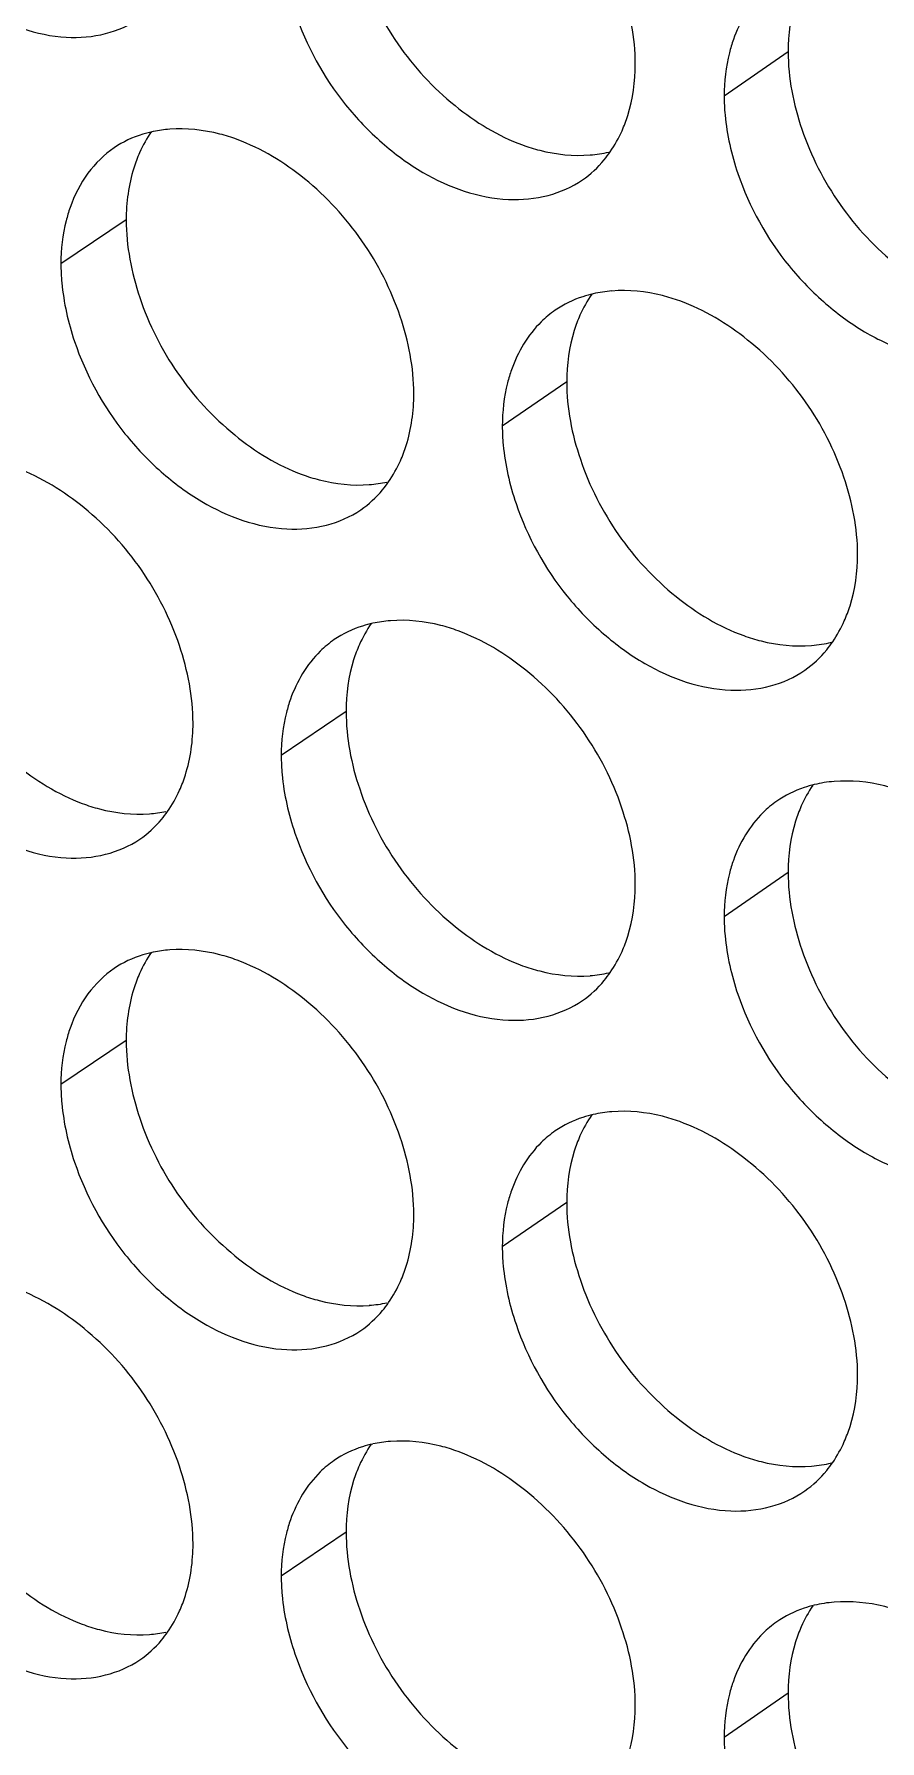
# Model space of a CAD drawing. Header units: millimetres. Extents: x 1177 to 4147, y 93 to 2194.
# Drawn here: x 2644.24 to 2652.35, y 717.55 to 733.92 of the extents above; entities that cross this region are included whole.
import ezdxf

# ---------------------------------------------------------------- set-up
doc = ezdxf.new("R2010")
doc.units = ezdxf.units.MM
doc.header["$LTSCALE"] = 0.1
doc.layers.get('0').update_dxf_attribs({"lineweight": 13})
doc.layers.add('标注', color=251, linetype='Continuous', lineweight=9)

# ---------------------------------------------------------------- blocks, each defined once
blk = doc.blocks.new('02')
for points, knots in [([(4627.348, 522.744), (4597.363, 531.299), (4553.55, 545.69), (4497.641, 568.487), (4458.71, 586.649), (4422.281, 606.068), (4388.51, 626.659), (4357.551, 648.334), (4338.416, 663.815), (4329.392, 671.722)], [0, 0, 0, 0, 0.278685, 0.411475, 0.539478, 0.662459, 0.780251, 0.892768, 1, 1, 1, 1]), ([(4626.906, 521.428), (4597.052, 529.945), (4553.424, 544.261), (4497.732, 566.923), (4458.929, 584.973), (4422.597, 604.269), (4388.892, 624.729), (4357.964, 646.263), (4338.829, 661.641), (4329.798, 669.496)], [0, 0, 0, 0, 0.278468, 0.411196, 0.539177, 0.662176, 0.780023, 0.892638, 1, 1, 1, 1]), ([(4628.518, 518.372), (4598.337, 526.935), (4554.235, 541.353), (4497.955, 564.22), (4458.766, 582.448), (4422.099, 601.945), (4388.114, 622.628), (4356.965, 644.402), (4337.717, 659.96), (4328.641, 667.907)], [0, 0, 0, 0, 0.278732, 0.411552, 0.539576, 0.662563, 0.780343, 0.892822, 1, 1, 1, 1]), ([(4328.202, 667.332), (4337.3, 659.316), (4356.601, 643.626), (4387.852, 621.677), (4421.956, 600.844), (4458.755, 581.215), (4498.091, 562.874), (4554.59, 539.876), (4598.873, 525.389), (4629.18, 516.79)], [0, 0, 0, 0, 0.107262, 0.219794, 0.337581, 0.460553, 0.588547, 0.721328, 1, 1, 1, 1])]:
    blk.add_open_spline(points, degree=3, knots=knots)
at = {"layer": '标注'}
for p, q in [((4556.945, 639.488), (4556.068, 638.88)), ((4547.872, 637.183), (4546.977, 636.581)), ((4553.91, 634.962), (4553.027, 634.356)), ((4550.886, 630.444), (4549.997, 629.84)), ((4556.945, 628.238), (4556.068, 627.63)), ((4547.872, 625.933), (4546.977, 625.331)), ((4547.872, 625.933), (4546.977, 625.331)), ((4553.91, 623.712), (4553.027, 623.106)), ((4553.91, 623.712), (4553.027, 623.106)), ((4550.886, 619.194), (4549.997, 618.59)), ((4556.945, 616.988), (4556.068, 616.38))]:
    blk.add_line(p, q, dxfattribs=at)
for centre, radius, start, end in [((4548.6, 636.671), 1.76, 94.3009, 101.6849), ((4554.092, 639.831), 1.763, 274.5012, 282.9601), ((4554.669, 634.438), 1.776, 94.5239, 102.8809), ((4551.07, 635.304), 1.755, 274.3898, 282.359), ((4551.629, 629.926), 1.768, 94.4127, 102.2837), ((4548.059, 630.784), 1.746, 274.2779, 281.7562), ((4548.6, 625.421), 1.76, 94.3009, 101.6849), ((4548.6, 625.421), 1.76, 94.3009, 101.6849), ((4554.092, 628.581), 1.763, 274.5012, 282.9601), ((4554.669, 623.188), 1.776, 94.5239, 102.8809), ((4554.669, 623.188), 1.776, 94.5239, 102.8809), ((4551.07, 624.054), 1.755, 274.3898, 282.359), ((4551.07, 624.054), 1.755, 274.3898, 282.359), ((4551.629, 618.676), 1.768, 94.4127, 102.2837), ((4548.059, 619.534), 1.746, 274.2779, 281.7562)]:
    blk.add_arc(centre, radius, start, end, dxfattribs=at)
for points, knots in [([(4554.85, 639.319), (4554.85, 639.679), (4554.703, 640.425), (4554.182, 641.445), (4553.405, 642.283), (4552.756, 642.678), (4552.42, 642.8)], [0, 0, 0, 0, 0.241318, 0.500698, 0.759842, 1, 1, 1, 1]), ([(4544.154, 642.265), (4544.306, 641.81), (4544.659, 641.161), (4545.315, 640.469), (4546.016, 639.941), (4546.82, 639.644), (4547.586, 639.706), (4547.916, 639.849), (4548.058, 639.944)], [0, 0, 0, 0, 0.281084, 0.421471, 0.556119, 0.794437, 0.900161, 1, 1, 1, 1]), ([(4550.886, 641.694), (4550.886, 641.335), (4551.032, 640.588), (4551.549, 639.567), (4552.323, 638.728), (4552.969, 638.332), (4553.305, 638.21)], [0, 0, 0, 0, 0.241622, 0.501159, 0.760144, 1, 1, 1, 1]), ([(4556.789, 640.465), (4556.722, 640.418), (4556.461, 640.201), (4556.28, 639.895), (4556.195, 639.654)], [0, 0, 0, 0, 0.243134, 1, 1, 1, 1]), ([(4557.126, 640.399), (4557.096, 640.331), (4556.987, 640.039), (4556.945, 639.725), (4556.945, 639.488)], [0, 0, 0, 0, 0.238208, 1, 1, 1, 1]), ([(4550.184, 640.028), (4550.338, 639.572), (4550.695, 638.922), (4551.358, 638.232), (4552.068, 637.707), (4552.881, 637.417), (4553.652, 637.488), (4553.984, 637.634), (4554.126, 637.732)], [0, 0, 0, 0, 0.280322, 0.420487, 0.555043, 0.793636, 0.899726, 1, 1, 1, 1]), ([(4556.195, 639.654), (4556.174, 639.595), (4556.098, 639.343), (4556.068, 639.079), (4556.068, 638.88)], [0, 0, 0, 0, 0.239901, 1, 1, 1, 1]), ([(4556.945, 639.488), (4556.945, 639.129), (4557.093, 638.382), (4557.613, 637.363), (4558.393, 636.528), (4559.043, 636.136), (4559.38, 636.015)], [0, 0, 0, 0, 0.241314, 0.500547, 0.759571, 1, 1, 1, 1]), ([(4554.668, 638.405), (4554.698, 638.473), (4554.808, 638.766), (4554.85, 639.082), (4554.85, 639.319)], [0, 0, 0, 0, 0.238095, 1, 1, 1, 1]), ([(4556.068, 638.88), (4556.068, 638.793), (4556.086, 638.433), (4556.167, 638.078), (4556.256, 637.818)], [0, 0, 0, 0, 0.239836, 1, 1, 1, 1]), ([(4548.244, 638.394), (4548.195, 638.384), (4548.007, 638.336), (4547.827, 638.253), (4547.707, 638.172)], [0, 0, 0, 0, 0.255291, 1, 1, 1, 1]), ([(4549.392, 638.286), (4549.315, 638.314), (4549.017, 638.408), (4548.698, 638.443), (4548.468, 638.426)], [0, 0, 0, 0, 0.264101, 1, 1, 1, 1]), ([(4551.814, 634.799), (4551.814, 635.158), (4551.667, 635.905), (4551.148, 636.926), (4550.374, 637.765), (4549.727, 638.162), (4549.392, 638.286)], [0, 0, 0, 0, 0.241473, 0.501006, 0.760131, 1, 1, 1, 1]), ([(4547.707, 638.172), (4547.569, 638.078), (4547.318, 637.831), (4547.161, 637.519), (4547.102, 637.352)], [0, 0, 0, 0, 0.485902, 1, 1, 1, 1]), ([(4548.055, 638.103), (4548.025, 638.034), (4547.914, 637.74), (4547.872, 637.422), (4547.872, 637.183)], [0, 0, 0, 0, 0.23765, 1, 1, 1, 1]), ([(4553.305, 638.21), (4553.382, 638.182), (4553.681, 638.089), (4554, 638.055), (4554.23, 638.073)], [0, 0, 0, 0, 0.263742, 1, 1, 1, 1]), ([(4554.126, 637.732), (4554.237, 637.809), (4554.372, 637.934), (4554.481, 638.079), (4554.507, 638.117)], [0, 0, 0, 0, 0.745554, 1, 1, 1, 1]), ([(4556.256, 637.818), (4556.412, 637.361), (4556.774, 636.711), (4557.443, 636.023), (4558.006, 635.616), (4558.601, 635.347), (4559.198, 635.241), (4559.76, 635.297), (4560.093, 635.449), (4560.235, 635.549)], [0, 0, 0, 0, 0.27906, 0.418751, 0.552974, 0.678194, 0.793225, 0.899482, 1, 1, 1, 1]), ([(4547.102, 637.352), (4547.082, 637.293), (4547.007, 637.042), (4546.977, 636.779), (4546.977, 636.581)], [0, 0, 0, 0, 0.2396, 1, 1, 1, 1]), ([(4547.872, 637.183), (4547.872, 636.823), (4548.018, 636.076), (4548.532, 635.055), (4549.303, 634.214), (4549.948, 633.816), (4550.282, 633.693)], [0, 0, 0, 0, 0.241777, 0.501467, 0.760433, 1, 1, 1, 1]), ([(4546.977, 636.581), (4546.977, 636.494), (4546.995, 636.134), (4547.076, 635.778), (4547.163, 635.518)], [0, 0, 0, 0, 0.23971, 1, 1, 1, 1]), ([(4554.273, 636.169), (4554.226, 636.158), (4554.042, 636.108), (4553.868, 636.024), (4553.752, 635.944)], [0, 0, 0, 0, 0.254929, 1, 1, 1, 1]), ([(4555.459, 636.072), (4555.381, 636.101), (4555.08, 636.193), (4554.76, 636.227), (4554.529, 636.208)], [0, 0, 0, 0, 0.26382, 1, 1, 1, 1]), ([(4553.752, 635.944), (4553.684, 635.897), (4553.42, 635.679), (4553.239, 635.372), (4553.154, 635.129)], [0, 0, 0, 0, 0.242946, 1, 1, 1, 1]), ([(4557.897, 632.597), (4557.897, 632.956), (4557.749, 633.703), (4557.227, 634.722), (4556.446, 635.558), (4555.796, 635.951), (4555.459, 636.072)], [0, 0, 0, 0, 0.241164, 0.500391, 0.759555, 1, 1, 1, 1]), ([(4554.092, 635.876), (4554.062, 635.808), (4553.953, 635.516), (4553.91, 635.2), (4553.91, 634.962)], [0, 0, 0, 0, 0.238023, 1, 1, 1, 1]), ([(4547.163, 635.518), (4547.317, 635.062), (4547.672, 634.413), (4548.331, 633.722), (4549.037, 633.195), (4549.845, 632.902), (4550.614, 632.968), (4550.945, 633.113), (4551.087, 633.209)], [0, 0, 0, 0, 0.280702, 0.420977, 0.555579, 0.794035, 0.899943, 1, 1, 1, 1]), ([(4553.154, 635.129), (4553.133, 635.07), (4553.057, 634.819), (4553.027, 634.555), (4553.027, 634.356)], [0, 0, 0, 0, 0.2398, 1, 1, 1, 1]), ([(4553.91, 634.962), (4553.91, 634.603), (4554.057, 633.857), (4554.576, 632.837), (4555.352, 631.999), (4556.001, 631.606), (4556.337, 631.484)], [0, 0, 0, 0, 0.241468, 0.500853, 0.759857, 1, 1, 1, 1]), ([(4551.63, 633.881), (4551.661, 633.949), (4551.771, 634.243), (4551.814, 634.56), (4551.814, 634.799)], [0, 0, 0, 0, 0.237909, 1, 1, 1, 1]), ([(4553.027, 634.356), (4553.027, 634.27), (4553.045, 633.91), (4553.127, 633.554), (4553.215, 633.294)], [0, 0, 0, 0, 0.239793, 1, 1, 1, 1]), ([(4548.788, 630.285), (4548.788, 630.645), (4548.641, 631.392), (4548.125, 632.414), (4547.353, 633.255), (4546.709, 633.653), (4546.375, 633.778)], [0, 0, 0, 0, 0.241629, 0.501316, 0.760421, 1, 1, 1, 1]), ([(4550.282, 633.693), (4550.359, 633.665), (4550.657, 633.571), (4550.975, 633.536), (4551.205, 633.554)], [0, 0, 0, 0, 0.263881, 1, 1, 1, 1]), ([(4551.087, 633.209), (4551.198, 633.285), (4551.332, 633.41), (4551.441, 633.553), (4551.467, 633.591)], [0, 0, 0, 0, 0.745511, 1, 1, 1, 1]), ([(4553.215, 633.294), (4553.37, 632.838), (4553.729, 632.188), (4554.396, 631.499), (4555.11, 630.975), (4555.927, 630.689), (4556.701, 630.764), (4557.033, 630.913), (4557.175, 631.012)], [0, 0, 0, 0, 0.279944, 0.419999, 0.55451, 0.793241, 0.899512, 1, 1, 1, 1]), ([(4544.868, 632.679), (4544.868, 632.319), (4545.014, 631.572), (4545.526, 630.549), (4546.294, 629.706), (4546.937, 629.307), (4547.27, 629.183)], [0, 0, 0, 0, 0.241933, 0.501777, 0.760722, 1, 1, 1, 1]), ([(4557.715, 631.686), (4557.745, 631.754), (4557.854, 632.045), (4557.897, 632.36), (4557.897, 632.597)], [0, 0, 0, 0, 0.23828, 1, 1, 1, 1]), ([(4552.42, 631.55), (4552.343, 631.579), (4552.043, 631.672), (4551.724, 631.707), (4551.493, 631.688)], [0, 0, 0, 0, 0.26396, 1, 1, 1, 1]), ([(4551.253, 631.653), (4551.205, 631.643), (4551.02, 631.594), (4550.843, 631.51), (4550.724, 631.429)], [0, 0, 0, 0, 0.255107, 1, 1, 1, 1]), ([(4554.85, 628.069), (4554.85, 628.429), (4554.703, 629.175), (4554.182, 630.195), (4553.405, 631.033), (4552.756, 631.428), (4552.42, 631.55)], [0, 0, 0, 0, 0.241318, 0.500698, 0.759842, 1, 1, 1, 1]), ([(4556.337, 631.484), (4556.415, 631.456), (4556.715, 631.364), (4557.035, 631.331), (4557.266, 631.35)], [0, 0, 0, 0, 0.263604, 1, 1, 1, 1]), ([(4550.724, 631.429), (4550.656, 631.382), (4550.391, 631.165), (4550.209, 630.856), (4550.123, 630.612)], [0, 0, 0, 0, 0.242752, 1, 1, 1, 1]), ([(4551.068, 631.361), (4551.038, 631.293), (4550.928, 630.999), (4550.886, 630.683), (4550.886, 630.444)], [0, 0, 0, 0, 0.237837, 1, 1, 1, 1]), ([(4557.175, 631.012), (4557.287, 631.089), (4557.422, 631.216), (4557.531, 631.362), (4557.557, 631.4)], [0, 0, 0, 0, 0.745595, 1, 1, 1, 1]), ([(4544.154, 631.015), (4544.306, 630.56), (4544.659, 629.911), (4545.315, 629.219), (4546.016, 628.691), (4546.82, 628.394), (4547.586, 628.456), (4547.916, 628.599), (4548.058, 628.694)], [0, 0, 0, 0, 0.281084, 0.421471, 0.556119, 0.794437, 0.900161, 1, 1, 1, 1]), ([(4550.123, 630.612), (4550.102, 630.553), (4550.027, 630.302), (4549.997, 630.039), (4549.997, 629.84)], [0, 0, 0, 0, 0.2397, 1, 1, 1, 1]), ([(4548.603, 629.365), (4548.634, 629.433), (4548.745, 629.728), (4548.788, 630.046), (4548.788, 630.285)], [0, 0, 0, 0, 0.237722, 1, 1, 1, 1]), ([(4550.886, 630.444), (4550.886, 630.085), (4551.032, 629.338), (4551.549, 628.317), (4552.323, 627.478), (4552.969, 627.082), (4553.305, 626.96)], [0, 0, 0, 0, 0.241622, 0.501159, 0.760144, 1, 1, 1, 1]), ([(4549.997, 629.84), (4549.997, 629.753), (4550.015, 629.393), (4550.096, 629.037), (4550.184, 628.778)], [0, 0, 0, 0, 0.239751, 1, 1, 1, 1]), ([(4557.303, 629.442), (4557.256, 629.431), (4557.076, 629.379), (4556.904, 629.295), (4556.789, 629.215)], [0, 0, 0, 0, 0.254756, 1, 1, 1, 1]), ([(4558.508, 629.352), (4558.429, 629.38), (4558.127, 629.472), (4557.806, 629.504), (4557.574, 629.485)], [0, 0, 0, 0, 0.263682, 1, 1, 1, 1]), ([(4547.27, 629.183), (4547.347, 629.155), (4547.644, 629.06), (4547.961, 629.025), (4548.189, 629.042)], [0, 0, 0, 0, 0.264022, 1, 1, 1, 1]), ([(4556.789, 629.215), (4556.722, 629.168), (4556.461, 628.951), (4556.28, 628.645), (4556.195, 628.404)], [0, 0, 0, 0, 0.243134, 1, 1, 1, 1]), ([(4557.126, 629.149), (4557.096, 629.081), (4556.987, 628.789), (4556.945, 628.475), (4556.945, 628.238)], [0, 0, 0, 0, 0.238208, 1, 1, 1, 1]), ([(4548.058, 628.694), (4548.169, 628.769), (4548.303, 628.892), (4548.412, 629.035), (4548.438, 629.072)], [0, 0, 0, 0, 0.745468, 1, 1, 1, 1]), ([(4550.184, 628.778), (4550.338, 628.322), (4550.695, 627.672), (4551.358, 626.982), (4552.068, 626.457), (4552.881, 626.167), (4553.652, 626.238), (4553.984, 626.384), (4554.126, 626.482)], [0, 0, 0, 0, 0.280322, 0.420487, 0.555043, 0.793636, 0.899726, 1, 1, 1, 1]), ([(4556.195, 628.404), (4556.174, 628.345), (4556.098, 628.093), (4556.068, 627.829), (4556.068, 627.63)], [0, 0, 0, 0, 0.239901, 1, 1, 1, 1]), ([(4556.945, 628.238), (4556.945, 627.879), (4557.093, 627.132), (4557.613, 626.113), (4558.393, 625.278), (4559.043, 624.886), (4559.38, 624.765)], [0, 0, 0, 0, 0.241314, 0.500547, 0.759571, 1, 1, 1, 1]), ([(4554.668, 627.155), (4554.698, 627.223), (4554.808, 627.516), (4554.85, 627.832), (4554.85, 628.069)], [0, 0, 0, 0, 0.238095, 1, 1, 1, 1]), ([(4556.068, 627.63), (4556.068, 627.543), (4556.086, 627.183), (4556.167, 626.828), (4556.256, 626.568)], [0, 0, 0, 0, 0.239836, 1, 1, 1, 1]), ([(4548.244, 627.144), (4548.195, 627.134), (4548.007, 627.086), (4547.827, 627.003), (4547.707, 626.922)], [0, 0, 0, 0, 0.255291, 1, 1, 1, 1]), ([(4548.244, 627.144), (4548.195, 627.134), (4548.007, 627.086), (4547.827, 627.003), (4547.707, 626.922)], [0, 0, 0, 0, 0.255291, 1, 1, 1, 1]), ([(4549.392, 627.036), (4549.315, 627.064), (4549.017, 627.158), (4548.698, 627.193), (4548.468, 627.176)], [0, 0, 0, 0, 0.264101, 1, 1, 1, 1]), ([(4549.392, 627.036), (4549.315, 627.064), (4549.017, 627.158), (4548.698, 627.193), (4548.468, 627.176)], [0, 0, 0, 0, 0.264101, 1, 1, 1, 1]), ([(4551.814, 623.549), (4551.814, 623.908), (4551.667, 624.655), (4551.148, 625.676), (4550.374, 626.515), (4549.727, 626.912), (4549.392, 627.036)], [0, 0, 0, 0, 0.241473, 0.501006, 0.760131, 1, 1, 1, 1]), ([(4551.814, 623.549), (4551.814, 623.908), (4551.667, 624.655), (4551.148, 625.676), (4550.374, 626.515), (4549.727, 626.912), (4549.392, 627.036)], [0, 0, 0, 0, 0.241473, 0.501006, 0.760131, 1, 1, 1, 1]), ([(4547.707, 626.922), (4547.569, 626.828), (4547.318, 626.581), (4547.161, 626.269), (4547.102, 626.102)], [0, 0, 0, 0, 0.485902, 1, 1, 1, 1]), ([(4547.707, 626.922), (4547.569, 626.828), (4547.318, 626.581), (4547.161, 626.269), (4547.102, 626.102)], [0, 0, 0, 0, 0.485902, 1, 1, 1, 1]), ([(4548.055, 626.853), (4548.025, 626.784), (4547.914, 626.49), (4547.872, 626.172), (4547.872, 625.933)], [0, 0, 0, 0, 0.23765, 1, 1, 1, 1]), ([(4548.055, 626.853), (4548.025, 626.784), (4547.914, 626.49), (4547.872, 626.172), (4547.872, 625.933)], [0, 0, 0, 0, 0.23765, 1, 1, 1, 1]), ([(4553.305, 626.96), (4553.382, 626.932), (4553.681, 626.839), (4554, 626.805), (4554.23, 626.823)], [0, 0, 0, 0, 0.263742, 1, 1, 1, 1]), ([(4554.126, 626.482), (4554.237, 626.559), (4554.372, 626.684), (4554.481, 626.829), (4554.507, 626.867)], [0, 0, 0, 0, 0.745554, 1, 1, 1, 1]), ([(4556.256, 626.568), (4556.412, 626.111), (4556.774, 625.461), (4557.443, 624.773), (4558.006, 624.366), (4558.601, 624.097), (4559.198, 623.991), (4559.76, 624.047), (4560.093, 624.199), (4560.235, 624.299)], [0, 0, 0, 0, 0.27906, 0.418751, 0.552974, 0.678194, 0.793225, 0.899482, 1, 1, 1, 1]), ([(4547.102, 626.102), (4547.082, 626.043), (4547.007, 625.792), (4546.977, 625.529), (4546.977, 625.331)], [0, 0, 0, 0, 0.2396, 1, 1, 1, 1]), ([(4547.102, 626.102), (4547.082, 626.043), (4547.007, 625.792), (4546.977, 625.529), (4546.977, 625.331)], [0, 0, 0, 0, 0.2396, 1, 1, 1, 1]), ([(4547.872, 625.933), (4547.872, 625.573), (4548.018, 624.826), (4548.532, 623.805), (4549.303, 622.964), (4549.948, 622.566), (4550.282, 622.443)], [0, 0, 0, 0, 0.241777, 0.501467, 0.760433, 1, 1, 1, 1]), ([(4547.872, 625.933), (4547.872, 625.573), (4548.018, 624.826), (4548.532, 623.805), (4549.303, 622.964), (4549.948, 622.566), (4550.282, 622.443)], [0, 0, 0, 0, 0.241777, 0.501467, 0.760433, 1, 1, 1, 1]), ([(4546.977, 625.331), (4546.977, 625.244), (4546.995, 624.884), (4547.076, 624.528), (4547.163, 624.268)], [0, 0, 0, 0, 0.23971, 1, 1, 1, 1]), ([(4546.977, 625.331), (4546.977, 625.244), (4546.995, 624.884), (4547.076, 624.528), (4547.163, 624.268)], [0, 0, 0, 0, 0.23971, 1, 1, 1, 1]), ([(4554.273, 624.919), (4554.226, 624.908), (4554.042, 624.858), (4553.868, 624.774), (4553.752, 624.694)], [0, 0, 0, 0, 0.254929, 1, 1, 1, 1]), ([(4554.273, 624.919), (4554.226, 624.908), (4554.042, 624.858), (4553.868, 624.774), (4553.752, 624.694)], [0, 0, 0, 0, 0.254929, 1, 1, 1, 1]), ([(4555.459, 624.822), (4555.381, 624.851), (4555.08, 624.943), (4554.76, 624.977), (4554.529, 624.958)], [0, 0, 0, 0, 0.26382, 1, 1, 1, 1]), ([(4555.459, 624.822), (4555.381, 624.851), (4555.08, 624.943), (4554.76, 624.977), (4554.529, 624.958)], [0, 0, 0, 0, 0.26382, 1, 1, 1, 1]), ([(4553.752, 624.694), (4553.684, 624.647), (4553.42, 624.429), (4553.239, 624.122), (4553.154, 623.879)], [0, 0, 0, 0, 0.242946, 1, 1, 1, 1]), ([(4553.752, 624.694), (4553.684, 624.647), (4553.42, 624.429), (4553.239, 624.122), (4553.154, 623.879)], [0, 0, 0, 0, 0.242946, 1, 1, 1, 1]), ([(4557.897, 621.347), (4557.897, 621.706), (4557.749, 622.453), (4557.227, 623.472), (4556.446, 624.308), (4555.796, 624.701), (4555.459, 624.822)], [0, 0, 0, 0, 0.241164, 0.500391, 0.759555, 1, 1, 1, 1]), ([(4557.897, 621.347), (4557.897, 621.706), (4557.749, 622.453), (4557.227, 623.472), (4556.446, 624.308), (4555.796, 624.701), (4555.459, 624.822)], [0, 0, 0, 0, 0.241164, 0.500391, 0.759555, 1, 1, 1, 1]), ([(4554.092, 624.626), (4554.062, 624.558), (4553.953, 624.266), (4553.91, 623.95), (4553.91, 623.712)], [0, 0, 0, 0, 0.238023, 1, 1, 1, 1]), ([(4554.092, 624.626), (4554.062, 624.558), (4553.953, 624.266), (4553.91, 623.95), (4553.91, 623.712)], [0, 0, 0, 0, 0.238023, 1, 1, 1, 1]), ([(4547.163, 624.268), (4547.317, 623.812), (4547.672, 623.163), (4548.331, 622.472), (4549.037, 621.945), (4549.845, 621.652), (4550.614, 621.718), (4550.945, 621.863), (4551.087, 621.959)], [0, 0, 0, 0, 0.280702, 0.420977, 0.555579, 0.794035, 0.899943, 1, 1, 1, 1]), ([(4547.163, 624.268), (4547.317, 623.812), (4547.672, 623.163), (4548.331, 622.472), (4549.037, 621.945), (4549.845, 621.652), (4550.614, 621.718), (4550.945, 621.863), (4551.087, 621.959)], [0, 0, 0, 0, 0.280702, 0.420977, 0.555579, 0.794035, 0.899943, 1, 1, 1, 1]), ([(4553.154, 623.879), (4553.133, 623.82), (4553.057, 623.569), (4553.027, 623.305), (4553.027, 623.106)], [0, 0, 0, 0, 0.2398, 1, 1, 1, 1]), ([(4553.154, 623.879), (4553.133, 623.82), (4553.057, 623.569), (4553.027, 623.305), (4553.027, 623.106)], [0, 0, 0, 0, 0.2398, 1, 1, 1, 1]), ([(4551.63, 622.631), (4551.661, 622.699), (4551.771, 622.993), (4551.814, 623.31), (4551.814, 623.549)], [0, 0, 0, 0, 0.237909, 1, 1, 1, 1]), ([(4551.63, 622.631), (4551.661, 622.699), (4551.771, 622.993), (4551.814, 623.31), (4551.814, 623.549)], [0, 0, 0, 0, 0.237909, 1, 1, 1, 1]), ([(4553.91, 623.712), (4553.91, 623.353), (4554.057, 622.607), (4554.576, 621.587), (4555.352, 620.749), (4556.001, 620.356), (4556.337, 620.234)], [0, 0, 0, 0, 0.241468, 0.500853, 0.759857, 1, 1, 1, 1]), ([(4553.91, 623.712), (4553.91, 623.353), (4554.057, 622.607), (4554.576, 621.587), (4555.352, 620.749), (4556.001, 620.356), (4556.337, 620.234)], [0, 0, 0, 0, 0.241468, 0.500853, 0.759857, 1, 1, 1, 1]), ([(4553.027, 623.106), (4553.027, 623.02), (4553.045, 622.66), (4553.127, 622.304), (4553.215, 622.044)], [0, 0, 0, 0, 0.239793, 1, 1, 1, 1]), ([(4553.027, 623.106), (4553.027, 623.02), (4553.045, 622.66), (4553.127, 622.304), (4553.215, 622.044)], [0, 0, 0, 0, 0.239793, 1, 1, 1, 1]), ([(4548.788, 619.035), (4548.788, 619.395), (4548.641, 620.142), (4548.125, 621.164), (4547.353, 622.005), (4546.709, 622.403), (4546.375, 622.528)], [0, 0, 0, 0, 0.241629, 0.501316, 0.760421, 1, 1, 1, 1]), ([(4550.282, 622.443), (4550.359, 622.415), (4550.657, 622.321), (4550.975, 622.286), (4551.205, 622.304)], [0, 0, 0, 0, 0.263881, 1, 1, 1, 1]), ([(4550.282, 622.443), (4550.359, 622.415), (4550.657, 622.321), (4550.975, 622.286), (4551.205, 622.304)], [0, 0, 0, 0, 0.263881, 1, 1, 1, 1]), ([(4551.087, 621.959), (4551.198, 622.035), (4551.332, 622.16), (4551.441, 622.303), (4551.467, 622.341)], [0, 0, 0, 0, 0.745511, 1, 1, 1, 1]), ([(4551.087, 621.959), (4551.198, 622.035), (4551.332, 622.16), (4551.441, 622.303), (4551.467, 622.341)], [0, 0, 0, 0, 0.745511, 1, 1, 1, 1]), ([(4553.215, 622.044), (4553.37, 621.588), (4553.729, 620.938), (4554.396, 620.249), (4555.11, 619.725), (4555.927, 619.439), (4556.701, 619.514), (4557.033, 619.663), (4557.175, 619.762)], [0, 0, 0, 0, 0.279944, 0.419999, 0.55451, 0.793241, 0.899512, 1, 1, 1, 1]), ([(4553.215, 622.044), (4553.37, 621.588), (4553.729, 620.938), (4554.396, 620.249), (4555.11, 619.725), (4555.927, 619.439), (4556.701, 619.514), (4557.033, 619.663), (4557.175, 619.762)], [0, 0, 0, 0, 0.279944, 0.419999, 0.55451, 0.793241, 0.899512, 1, 1, 1, 1]), ([(4544.868, 621.429), (4544.868, 621.069), (4545.014, 620.322), (4545.526, 619.299), (4546.294, 618.456), (4546.937, 618.057), (4547.27, 617.933)], [0, 0, 0, 0, 0.241933, 0.501777, 0.760722, 1, 1, 1, 1]), ([(4557.715, 620.436), (4557.745, 620.504), (4557.854, 620.795), (4557.897, 621.11), (4557.897, 621.347)], [0, 0, 0, 0, 0.23828, 1, 1, 1, 1]), ([(4557.715, 620.436), (4557.745, 620.504), (4557.854, 620.795), (4557.897, 621.11), (4557.897, 621.347)], [0, 0, 0, 0, 0.23828, 1, 1, 1, 1]), ([(4552.42, 620.3), (4552.343, 620.329), (4552.043, 620.422), (4551.724, 620.457), (4551.493, 620.438)], [0, 0, 0, 0, 0.26396, 1, 1, 1, 1]), ([(4551.253, 620.403), (4551.205, 620.393), (4551.02, 620.344), (4550.843, 620.26), (4550.724, 620.179)], [0, 0, 0, 0, 0.255107, 1, 1, 1, 1]), ([(4554.85, 616.819), (4554.85, 617.179), (4554.703, 617.925), (4554.182, 618.945), (4553.405, 619.783), (4552.756, 620.178), (4552.42, 620.3)], [0, 0, 0, 0, 0.241318, 0.500698, 0.759842, 1, 1, 1, 1]), ([(4556.337, 620.234), (4556.415, 620.206), (4556.715, 620.114), (4557.035, 620.081), (4557.266, 620.1)], [0, 0, 0, 0, 0.263604, 1, 1, 1, 1]), ([(4556.337, 620.234), (4556.415, 620.206), (4556.715, 620.114), (4557.035, 620.081), (4557.266, 620.1)], [0, 0, 0, 0, 0.263604, 1, 1, 1, 1]), ([(4550.724, 620.179), (4550.656, 620.132), (4550.391, 619.915), (4550.209, 619.606), (4550.123, 619.362)], [0, 0, 0, 0, 0.242752, 1, 1, 1, 1]), ([(4551.068, 620.111), (4551.038, 620.043), (4550.928, 619.749), (4550.886, 619.433), (4550.886, 619.194)], [0, 0, 0, 0, 0.237837, 1, 1, 1, 1]), ([(4557.175, 619.762), (4557.287, 619.839), (4557.422, 619.966), (4557.531, 620.112), (4557.557, 620.15)], [0, 0, 0, 0, 0.745595, 1, 1, 1, 1]), ([(4557.175, 619.762), (4557.287, 619.839), (4557.422, 619.966), (4557.531, 620.112), (4557.557, 620.15)], [0, 0, 0, 0, 0.745595, 1, 1, 1, 1]), ([(4544.154, 619.765), (4544.306, 619.31), (4544.659, 618.661), (4545.315, 617.969), (4546.016, 617.441), (4546.82, 617.144), (4547.586, 617.206), (4547.916, 617.349), (4548.058, 617.444)], [0, 0, 0, 0, 0.281084, 0.421471, 0.556119, 0.794437, 0.900161, 1, 1, 1, 1]), ([(4550.123, 619.362), (4550.102, 619.303), (4550.027, 619.052), (4549.997, 618.789), (4549.997, 618.59)], [0, 0, 0, 0, 0.2397, 1, 1, 1, 1]), ([(4548.603, 618.115), (4548.634, 618.183), (4548.745, 618.478), (4548.788, 618.796), (4548.788, 619.035)], [0, 0, 0, 0, 0.237722, 1, 1, 1, 1]), ([(4550.886, 619.194), (4550.886, 618.835), (4551.032, 618.088), (4551.549, 617.067), (4552.323, 616.228), (4552.969, 615.832), (4553.305, 615.71)], [0, 0, 0, 0, 0.241622, 0.501159, 0.760144, 1, 1, 1, 1]), ([(4549.997, 618.59), (4549.997, 618.503), (4550.015, 618.143), (4550.096, 617.787), (4550.184, 617.528)], [0, 0, 0, 0, 0.239751, 1, 1, 1, 1]), ([(4557.303, 618.192), (4557.256, 618.181), (4557.076, 618.129), (4556.904, 618.045), (4556.789, 617.965)], [0, 0, 0, 0, 0.254756, 1, 1, 1, 1]), ([(4558.508, 618.102), (4558.429, 618.13), (4558.127, 618.222), (4557.806, 618.254), (4557.574, 618.235)], [0, 0, 0, 0, 0.263682, 1, 1, 1, 1]), ([(4547.27, 617.933), (4547.347, 617.905), (4547.644, 617.81), (4547.961, 617.775), (4548.189, 617.792)], [0, 0, 0, 0, 0.264022, 1, 1, 1, 1]), ([(4556.789, 617.965), (4556.722, 617.918), (4556.461, 617.701), (4556.28, 617.395), (4556.195, 617.154)], [0, 0, 0, 0, 0.243134, 1, 1, 1, 1]), ([(4557.126, 617.899), (4557.096, 617.831), (4556.987, 617.539), (4556.945, 617.225), (4556.945, 616.988)], [0, 0, 0, 0, 0.238208, 1, 1, 1, 1]), ([(4548.058, 617.444), (4548.169, 617.519), (4548.303, 617.642), (4548.412, 617.785), (4548.438, 617.822)], [0, 0, 0, 0, 0.745468, 1, 1, 1, 1]), ([(4550.184, 617.528), (4550.338, 617.072), (4550.695, 616.422), (4551.358, 615.732), (4552.068, 615.207), (4552.881, 614.917), (4553.652, 614.988), (4553.984, 615.134), (4554.126, 615.232)], [0, 0, 0, 0, 0.280322, 0.420487, 0.555043, 0.793636, 0.899726, 1, 1, 1, 1]), ([(4556.195, 617.154), (4556.174, 617.095), (4556.098, 616.843), (4556.068, 616.579), (4556.068, 616.38)], [0, 0, 0, 0, 0.239901, 1, 1, 1, 1]), ([(4556.945, 616.988), (4556.945, 616.629), (4557.093, 615.882), (4557.613, 614.863), (4558.393, 614.028), (4559.043, 613.636), (4559.38, 613.515)], [0, 0, 0, 0, 0.241314, 0.500547, 0.759571, 1, 1, 1, 1]), ([(4554.668, 615.905), (4554.698, 615.973), (4554.808, 616.266), (4554.85, 616.582), (4554.85, 616.819)], [0, 0, 0, 0, 0.238095, 1, 1, 1, 1]), ([(4556.068, 616.38), (4556.068, 616.293), (4556.086, 615.933), (4556.167, 615.578), (4556.256, 615.318)], [0, 0, 0, 0, 0.239836, 1, 1, 1, 1])]:
    blk.add_open_spline(points, degree=3, knots=knots, dxfattribs=at)
for points in [[(4548.22, 638.396), (4548.156, 638.304), (4548.101, 638.205), (4548.055, 638.103)], [(4554.507, 638.117), (4554.569, 638.207), (4554.623, 638.304), (4554.668, 638.405)], [(4554.253, 636.165), (4554.19, 636.075), (4554.137, 635.977), (4554.092, 635.876)], [(4551.467, 633.591), (4551.531, 633.682), (4551.585, 633.78), (4551.63, 633.881)], [(4557.557, 631.4), (4557.618, 631.49), (4557.671, 631.586), (4557.715, 631.686)], [(4551.231, 631.652), (4551.168, 631.561), (4551.114, 631.463), (4551.068, 631.361)], [(4557.266, 631.35), (4557.358, 631.357), (4557.449, 631.372), (4557.539, 631.393)], [(4548.438, 629.072), (4548.503, 629.164), (4548.558, 629.263), (4548.603, 629.365)], [(4557.284, 629.435), (4557.223, 629.345), (4557.17, 629.249), (4557.126, 629.149)], [(4557.574, 629.485), (4557.483, 629.478), (4557.392, 629.464), (4557.303, 629.442)], [(4548.22, 627.146), (4548.156, 627.054), (4548.101, 626.955), (4548.055, 626.853)], [(4548.22, 627.146), (4548.156, 627.054), (4548.101, 626.955), (4548.055, 626.853)], [(4554.507, 626.867), (4554.569, 626.957), (4554.623, 627.054), (4554.668, 627.155)], [(4554.253, 624.915), (4554.19, 624.825), (4554.137, 624.727), (4554.092, 624.626)], [(4554.253, 624.915), (4554.19, 624.825), (4554.137, 624.727), (4554.092, 624.626)], [(4551.467, 622.341), (4551.531, 622.432), (4551.585, 622.53), (4551.63, 622.631)], [(4551.467, 622.341), (4551.531, 622.432), (4551.585, 622.53), (4551.63, 622.631)], [(4551.231, 620.402), (4551.168, 620.311), (4551.114, 620.213), (4551.068, 620.111)], [(4557.557, 620.15), (4557.618, 620.24), (4557.671, 620.336), (4557.715, 620.436)], [(4557.557, 620.15), (4557.618, 620.24), (4557.671, 620.336), (4557.715, 620.436)], [(4557.266, 620.1), (4557.358, 620.107), (4557.449, 620.122), (4557.539, 620.143)], [(4557.266, 620.1), (4557.358, 620.107), (4557.449, 620.122), (4557.539, 620.143)], [(4548.438, 617.822), (4548.503, 617.914), (4548.558, 618.013), (4548.603, 618.115)], [(4557.284, 618.185), (4557.223, 618.095), (4557.17, 617.999), (4557.126, 617.899)], [(4557.574, 618.235), (4557.483, 618.228), (4557.392, 618.214), (4557.303, 618.192)]]:
    blk.add_open_spline(points, degree=3, dxfattribs=at)

msp = doc.modelspace()

# ---------------------------------------------------------------- block references
at = {"xscale": 0.7, "yscale": 0.7, "zscale": 0.7}
msp.add_blockref('02', (-538.391, 286.112), dxfattribs=at)

doc.saveas('drawing.dxf')
